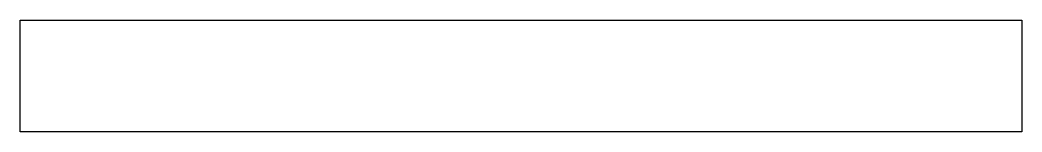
# Model space of a CAD drawing. Header units: millimetres. Extents: x 0 to 377, y 0 to 42.
import ezdxf

# ---------------------------------------------------------------- set-up
doc = ezdxf.new("R2010")
doc.units = ezdxf.units.MM

msp = doc.modelspace()

# ---------------------------------------------------------------- linework, layer by layer
msp.add_lwpolyline([(0, 42), (0, 42), (0, 42), (377.02, 42), (377.02, 0), (0, 0), (0, 42)], close=True)

doc.saveas('drawing.dxf')
